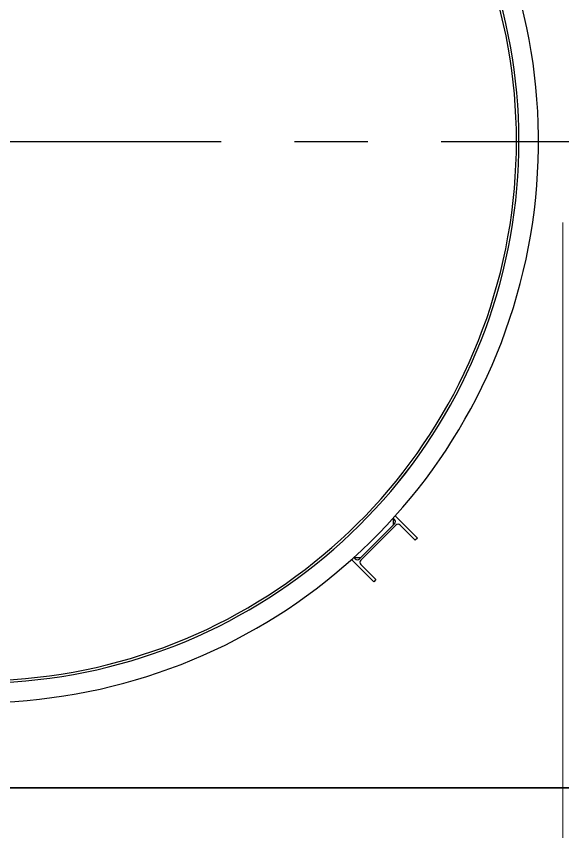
# Model space of a CAD drawing. Header units: metres. Extents: x 0 to 63075, y 0 to 44550.
# Drawn here: x 14697 to 16470, y 28011 to 30658 of the extents above; entities that cross this region are included whole.
import ezdxf

# ---------------------------------------------------------------- set-up
doc = ezdxf.new("R2010")
doc.units = ezdxf.units.M
doc.header["$LTSCALE"] = 75
doc.linetypes.add('CENTER2', pattern=[28.575, 19.05, -3.175, 3.175, -3.175])
doc.linetypes.add('CENTERX2', pattern=[101.6, 63.5, -12.7, 12.7, -12.7])
for name, color, linetype in [('SC1', 7, 'CENTER2'), ('SDM', 7, 'Continuous'), ('SL1', 8, 'Continuous')]:
    doc.layers.add(name, color=color, linetype=linetype)

# ---------------------------------------------------------------- blocks, each defined once
blk = doc.blocks.new('A$C29c634ac')
at = {"layer": 'SC1'}
blk.add_line((3529.9, 7583.1), (9090.1, 7583.1), dxfattribs=at)
at = {"layer": 'SL1'}
for p, q in [((7664.4, 6356.2), (7660.2, 6360.5)), ((7660.8, 6359.9), (7660.2, 6360.5)), ((7660.8, 6338.7), (7660.8, 6359.9)), ((7667, 6368.1), (7739.1, 6296)), ((7550.6, 6228.5), (7664.4, 6342.3)), ((7554.3, 6232.2), (7660.8, 6338.7)), ((7668.8, 6338), (7555, 6224.1)), ((7731.9, 6288.7), (7682.7, 6338)), ((7739.1, 6296), (7731.9, 6288.7)), ((7597, 6153.8), (7524.9, 6225.9)), ((7532.5, 6232.8), (7536.7, 6228.5)), ((7533.1, 6232.2), (7532.5, 6232.8)), ((7554.3, 6232.2), (7533.1, 6232.2)), ((7555, 6210.3), (7604.2, 6161)), ((7604.2, 6161), (7597, 6153.8)), ((0, 5484.5), (12183.1, 5484.5)), ((8784.3, 5484.5), (0, 5484.5))]:
    blk.add_line(p, q, dxfattribs=at)
for centre, radius, start, end in [((6310, 7583.1), 1821.5, 111.6333, 68.3667), ((6310, 7583.1), 1758, 110.2335, 69.7665), ((6310, 7583.1), 1758, 110.2343, 69.7657), ((6310, 7583.1), 1750, 110.3301, 69.6699), ((7657.5, 6349.3), 9.8, 315, 45), ((7675.8, 6331), 9.8, 45, 135), ((7543.7, 6235.4), 9.8, 225, 315), ((7561.9, 6217.2), 9.8, 135, 225)]:
    blk.add_arc(centre, radius, start, end, dxfattribs=at)

msp = doc.modelspace()

# ---------------------------------------------------------------- linework, layer by layer
at = {"layer": 'SC1', "color": 7, "linetype": 'CENTERX2', "lineweight": 9}
for p, q in [((16469.5, 29988.5), (16469.5, 20854.9)), ((21442.6, 28152.6), (5680.4, 28152.6))]:
    msp.add_line(p, q, dxfattribs=at)

# ---------------------------------------------------------------- block references
at = {"layer": 'SDM'}
msp.add_blockref('A$C29c634ac', (8259.5, 22668.4), dxfattribs=at)

doc.saveas('drawing.dxf')
